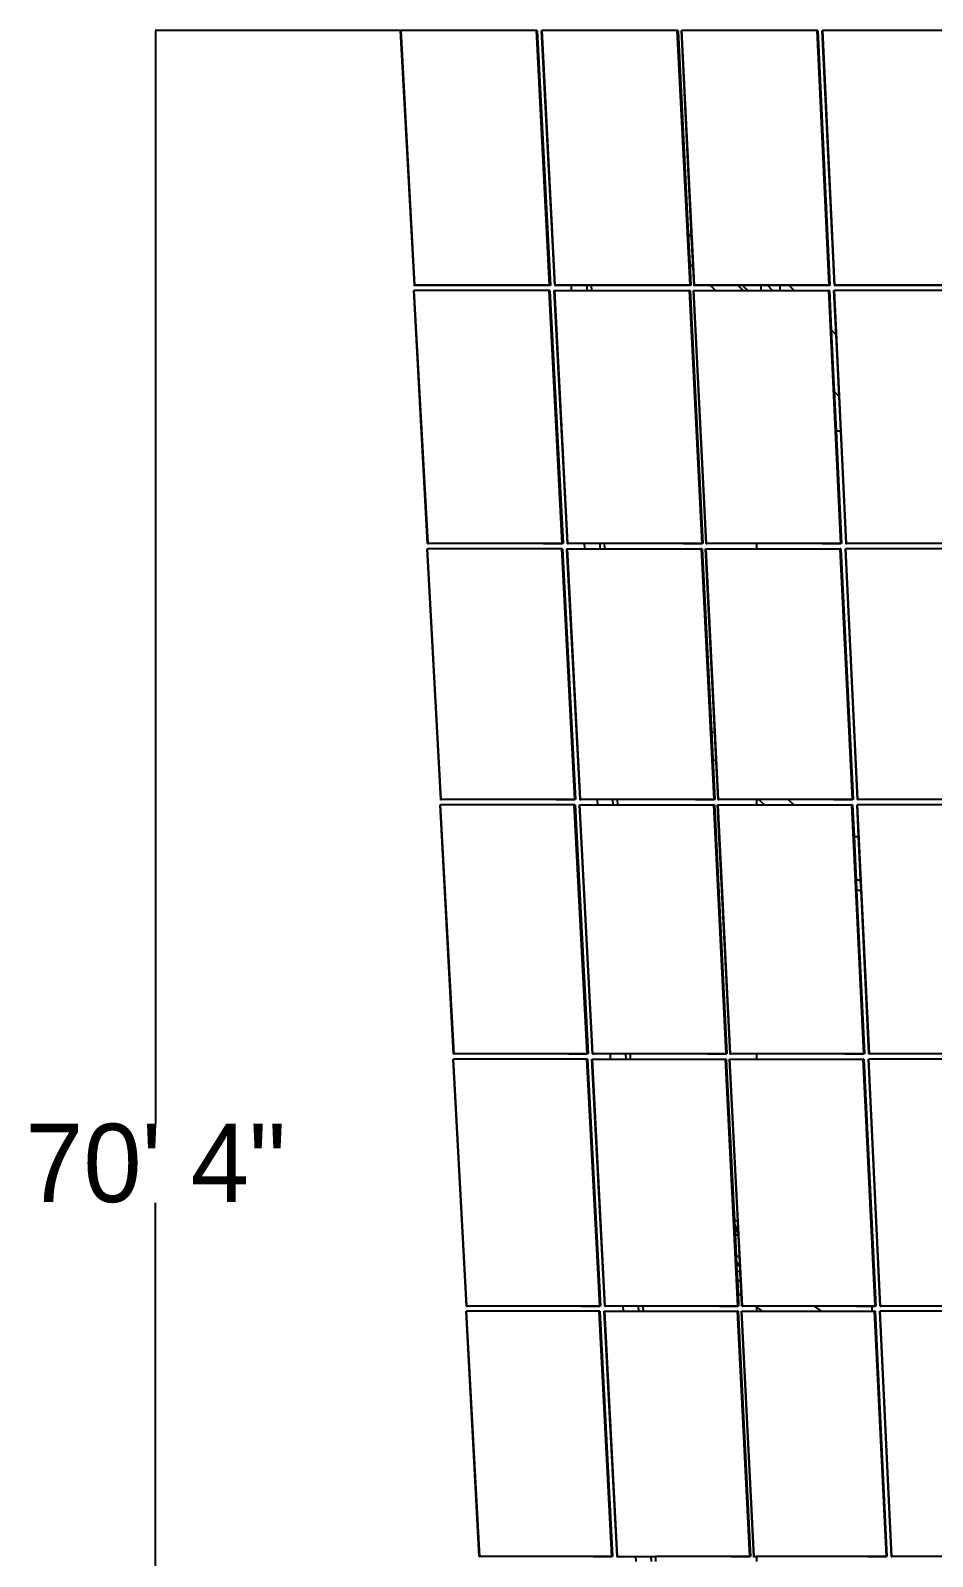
# Model space of a CAD drawing. Header units: inches. Extents: x -1856 to 1878, y -1863 to 1709.
# Drawn here: x -1856 to -1441, y 1008 to 1709 of the extents above; entities that cross this region are included whole.
import ezdxf

# ---------------------------------------------------------------- set-up
doc = ezdxf.new("R2010")
doc.units = ezdxf.units.IN
doc.header["$MEASUREMENT"] = 0
doc.dimstyles.get("Standard").update_dxf_attribs({"dimtxt": 36, "dimasz": 0.18, "dimexe": 0.18, "dimexo": 0.0625, "dimgap": 0.09, "dimtad": 0, "dimtih": 1, "dimtoh": 1, "dimdec": 4, "dimzin": 0, "dimdsep": 46, "dimtxsty": 'Standard', "dimcen": 0.09, "dimclrd": 1, "dimclre": 1, "dimclrt": 1, "dimadec": 0, "dimazin": 0, "dimtfac": 1, "dimtdec": 4, "dimtofl": 0, "dimtmove": 0, "dimatfit": 3, "dimfxl": 1, "dimtolj": 1, "dimtzin": 0, "dimarcsym": 0})

# ---------------------------------------------------------------- blocks, each defined once
blk = doc.blocks.new('*D7')
at = {"color": 1, "lineweight": -2, "transparency": 16777216}
for p, q in [((-1685.46, 1709), (-1798.18, 1709)), ((-1798, 1708.82), (-1798, 1206.4)), ((-1798, 667.81), (-1798, 1170.22)), ((-1632.29, 667.63), (-1798.18, 667.63))]:
    blk.add_line(p, q, dxfattribs=at)
at = {"color": 1, "transparency": 16777216}
for points in [[(-1798.03, 1708.82), (-1797.97, 1708.82), (-1798, 1709)], [(-1798.03, 667.81), (-1797.97, 667.81), (-1798, 667.63)]]:
    blk.add_solid(points, dxfattribs=at)
at = {"layer": 'Defpoints', "color": 0, "transparency": 16777216}
for p in [(-1685.4, 1709), (-1798, 667.63), (-1632.23, 667.63)]:
    blk.add_point(p, dxfattribs=at)
at = {"color": 1, "transparency": 16777216, "insert": (-1798, 1188.31), "char_height": 36, "attachment_point": 5}
blk.add_mtext('\\A1;70\' 4"', dxfattribs=at)

msp = doc.modelspace()

# ---------------------------------------------------------------- linework, layer by layer
for p, q in [((-1685.39632, 1708.9958), (-1685.20534, 1708.9947)), ((-1679.05705, 1591.95101), (-1685.39632, 1708.9958)), ((-1685.20534, 1708.9947), (-1685.11479, 1708.9958)), ((-1678.86678, 1591.94991), (-1685.20534, 1708.9947)), ((-1623.0153, 1708.99475), (-1685.11479, 1708.9958)), ((-1616.91066, 1591.94995), (-1623.0153, 1708.99475)), ((-1622.67881, 1708.86991), (-1623.0153, 1708.99475)), ((-1622.67881, 1708.86991), (-1616.5767, 1591.84976)), ((-1620.60494, 1708.99475), (-1620.41396, 1708.99364)), ((-1614.50937, 1591.94995), (-1620.60494, 1708.99475)), ((-1620.41396, 1708.99364), (-1620.32342, 1708.99475)), ((-1614.31911, 1591.94886), (-1620.41396, 1708.99364)), ((-1558.22392, 1708.99369), (-1620.32342, 1708.99475)), ((-1552.36299, 1591.9489), (-1558.22392, 1708.99369)), ((-1557.90087, 1708.86885), (-1558.22392, 1708.99369)), ((-1557.90087, 1708.86885), (-1553.23992, 1615.76935)), ((-1556.36977, 1708.99222), (-1556.17879, 1708.99112)), ((-1551.62313, 1614.08747), (-1556.36977, 1708.99222)), ((-1556.17879, 1708.99112), (-1556.08824, 1708.99222)), ((-1550.32554, 1591.94635), (-1556.17879, 1708.99112)), ((-1493.98876, 1708.99116), (-1556.08824, 1708.99222)), ((-1488.36943, 1591.94639), (-1493.98876, 1708.99116)), ((-1493.67902, 1708.86632), (-1493.98876, 1708.99116)), ((-1493.67902, 1708.86632), (-1488.06202, 1591.8462)), ((-1491.5784, 1708.99116), (-1491.38742, 1708.99006)), ((-1485.96814, 1591.94639), (-1491.5784, 1708.99116)), ((-1491.38742, 1708.99006), (-1491.29688, 1708.99116)), ((-1485.77788, 1591.9453), (-1491.38742, 1708.99006)), ((-1429.1974, 1708.9901), (-1491.29688, 1708.99116)), ((-1551.62313, 1614.08747), (-1553.23992, 1615.76935)), ((-1553.23992, 1615.76935), (-1552.53723, 1601.73338)), ((-1550.9219, 1600.06687), (-1551.62313, 1614.08747)), ((-1550.9219, 1600.06687), (-1552.53723, 1601.73338)), ((-1552.53723, 1601.73338), (-1552.04236, 1591.84871)), ((-1550.5158, 1591.94744), (-1550.9219, 1600.06687)), ((-1679.35909, 1591.94991), (-1679.42772, 1591.94991)), ((-1679.05705, 1591.95101), (-1679.14725, 1591.94991)), ((-1679.05705, 1591.95101), (-1678.71025, 1591.85081)), ((-1678.86678, 1591.94991), (-1679.05705, 1591.95101)), ((-1678.77658, 1591.95101), (-1678.86678, 1591.94991)), ((-1616.91066, 1591.94995), (-1678.77658, 1591.95101)), ((-1625.54364, 1591.94995), (-1616.91058, 1591.94849)), ((-1616.5767, 1591.84976), (-1616.91066, 1591.94995)), ((-1616.91058, 1591.94849), (-1616.91066, 1591.94995)), ((-1614.81141, 1591.94886), (-1614.88004, 1591.94886)), ((-1614.50937, 1591.94995), (-1614.59957, 1591.94886)), ((-1614.50937, 1591.94995), (-1614.17591, 1591.84976)), ((-1614.31911, 1591.94886), (-1614.50937, 1591.94995)), ((-1614.2289, 1591.94995), (-1614.31911, 1591.94886)), ((-1552.36299, 1591.9489), (-1614.2289, 1591.94995)), ((-1560.99597, 1591.9489), (-1552.36291, 1591.94743)), ((-1552.04236, 1591.84871), (-1552.36299, 1591.9489)), ((-1552.36291, 1591.94743), (-1552.36299, 1591.9489)), ((-1550.81785, 1591.94635), (-1550.88648, 1591.94635)), ((-1550.5158, 1591.94744), (-1550.60601, 1591.94635)), ((-1550.5158, 1591.94744), (-1550.19556, 1591.84725)), ((-1550.32554, 1591.94635), (-1550.5158, 1591.94744)), ((-1550.23534, 1591.94744), (-1550.32554, 1591.94635)), ((-1488.36943, 1591.94639), (-1550.23534, 1591.94744)), ((-1497.00241, 1591.94639), (-1488.36936, 1591.94493)), ((-1488.06202, 1591.8462), (-1488.36943, 1591.94639)), ((-1488.36936, 1591.94493), (-1488.36943, 1591.94639)), ((-1486.27018, 1591.9453), (-1486.33881, 1591.9453)), ((-1485.96814, 1591.94639), (-1486.05835, 1591.9453)), ((-1485.96814, 1591.94639), (-1485.66122, 1591.8462)), ((-1485.77788, 1591.9453), (-1485.96814, 1591.94639)), ((-1485.68767, 1591.94639), (-1485.77788, 1591.9453)), ((-1423.82177, 1591.94534), (-1485.68767, 1591.94639)), ((-1679.29311, 1589.46517), (-1679.10286, 1589.46408)), ((-1673.00097, 1473.31614), (-1679.29311, 1589.46517)), ((-1679.10286, 1589.46408), (-1679.01267, 1589.46517)), ((-1672.81143, 1473.31506), (-1679.10286, 1589.46408)), ((-1617.15171, 1589.46412), (-1679.01267, 1589.46517)), ((-1616.5767, 1591.84976), (-1678.71025, 1591.85081)), ((-1611.0924, 1473.3151), (-1617.15171, 1589.46412)), ((-1616.81772, 1589.36445), (-1617.15171, 1589.46412)), ((-1616.81772, 1589.36445), (-1610.76092, 1473.2397)), ((-1614.75061, 1589.46412), (-1614.56036, 1589.46302)), ((-1608.7003, 1473.3151), (-1614.75061, 1589.46412)), ((-1614.56036, 1589.46302), (-1614.47016, 1589.46412)), ((-1608.51076, 1473.31402), (-1614.56036, 1589.46302)), ((-1614.47016, 1589.46412), (-1606.79841, 1589.46398)), ((-1606.9195, 1591.84964), (-1614.17591, 1591.84976)), ((-1606.79841, 1589.46398), (-1606.9195, 1591.84964)), ((-1599.72491, 1591.84952), (-1606.9195, 1591.84964)), ((-1606.79841, 1589.46398), (-1599.60436, 1589.46386)), ((-1599.60436, 1589.46386), (-1599.72491, 1591.84952)), ((-1597.76017, 1591.84948), (-1599.72491, 1591.84952)), ((-1599.60436, 1589.46386), (-1597.63981, 1589.46383)), ((-1597.76017, 1591.84948), (-1597.63981, 1589.46383)), ((-1552.04236, 1591.84871), (-1597.76017, 1591.84948)), ((-1597.63981, 1589.46383), (-1552.60921, 1589.46307)), ((-1546.79174, 1473.31406), (-1552.60921, 1589.46307)), ((-1552.28856, 1589.3634), (-1552.60921, 1589.46307)), ((-1552.28856, 1589.3634), (-1546.47348, 1473.23866)), ((-1550.76217, 1589.46161), (-1550.57193, 1589.46052)), ((-1544.95162, 1473.31261), (-1550.76217, 1589.46161)), ((-1550.57193, 1589.46052), (-1550.48173, 1589.46161)), ((-1544.76209, 1473.31153), (-1550.57193, 1589.46052)), ((-1550.48173, 1589.46161), (-1540.6422, 1589.46144)), ((-1542.95462, 1591.84713), (-1550.19556, 1591.84725)), ((-1540.6422, 1589.46144), (-1542.95462, 1591.84713)), ((-1530.24328, 1591.84692), (-1542.95462, 1591.84713)), ((-1540.6422, 1589.46144), (-1527.94991, 1589.46122)), ((-1527.94991, 1589.46122), (-1530.24328, 1591.84692)), ((-1528.26046, 1591.84688), (-1530.24328, 1591.84692)), ((-1528.26046, 1591.84688), (-1525.87477, 1589.46119)), ((-1519.7624, 1591.84674), (-1528.26046, 1591.84688)), ((-1527.94991, 1589.46122), (-1525.87477, 1589.46119)), ((-1525.87477, 1589.46119), (-1519.7624, 1589.46108)), ((-1519.7624, 1591.84674), (-1519.7624, 1589.46108)), ((-1516.68522, 1591.84669), (-1519.7624, 1591.84674)), ((-1519.7624, 1589.46108), (-1514.41217, 1589.46099)), ((-1514.41217, 1589.46099), (-1516.68522, 1591.84669)), ((-1510.87804, 1591.84659), (-1516.68522, 1591.84669)), ((-1514.41217, 1589.46099), (-1510.87804, 1589.46093)), ((-1510.87804, 1589.46093), (-1510.87804, 1591.84659)), ((-1506.77666, 1591.84652), (-1510.87804, 1591.84659)), ((-1510.87804, 1589.46093), (-1504.51846, 1589.46083)), ((-1504.51846, 1589.46083), (-1506.77666, 1591.84652)), ((-1488.06202, 1591.8462), (-1506.77666, 1591.84652)), ((-1504.51846, 1589.46083), (-1488.62078, 1589.46056)), ((-1483.04307, 1473.31157), (-1488.62078, 1589.46056)), ((-1488.31334, 1589.36089), (-1488.62078, 1589.46056)), ((-1488.31334, 1589.36089), (-1487.45251, 1571.43136)), ((-1486.21968, 1589.46056), (-1486.02944, 1589.45947)), ((-1485.24339, 1569.09751), (-1486.21968, 1589.46056)), ((-1486.02944, 1589.45947), (-1485.93924, 1589.46056)), ((-1480.46144, 1473.31048), (-1486.02944, 1589.45947)), ((-1424.07829, 1589.45951), (-1485.93924, 1589.46056)), ((-1423.52769, 1591.84515), (-1485.66122, 1591.8462)), ((-1485.24339, 1569.09751), (-1487.45251, 1571.43136)), ((-1487.45251, 1571.43136), (-1486.09163, 1543.08701)), ((-1483.88655, 1540.79736), (-1485.24339, 1569.09751)), ((-1483.88655, 1540.79736), (-1486.09163, 1543.08701)), ((-1486.09163, 1543.08701), (-1485.22108, 1524.95517)), ((-1483.127, 1524.95517), (-1483.88655, 1540.79736)), ((-1485.22108, 1524.95517), (-1483.127, 1524.95517)), ((-1485.22108, 1524.95517), (-1482.73793, 1473.23617)), ((-1480.65097, 1473.31157), (-1483.127, 1524.95517)), ((-1673.30185, 1473.31506), (-1673.37022, 1473.31506)), ((-1673.00097, 1473.31614), (-1673.09082, 1473.31506)), ((-1673.00097, 1473.31614), (-1672.65675, 1473.24074)), ((-1672.81143, 1473.31506), (-1673.00097, 1473.31614)), ((-1672.72157, 1473.31614), (-1672.81143, 1473.31506)), ((-1611.0924, 1473.3151), (-1672.72157, 1473.31614)), ((-1610.76092, 1473.2397), (-1672.65675, 1473.24074)), ((-1619.69235, 1473.31509), (-1611.09232, 1473.31364)), ((-1610.76092, 1473.2397), (-1611.0924, 1473.3151)), ((-1611.09232, 1473.31364), (-1611.0924, 1473.3151)), ((-1609.00119, 1473.31402), (-1609.06955, 1473.31402)), ((-1608.7003, 1473.3151), (-1608.79016, 1473.31402)), ((-1608.7003, 1473.3151), (-1608.36931, 1473.2397)), ((-1608.51076, 1473.31402), (-1608.7003, 1473.3151)), ((-1608.42091, 1473.3151), (-1608.51076, 1473.31402)), ((-1546.79174, 1473.31406), (-1608.42091, 1473.3151)), ((-1600.89912, 1473.23958), (-1608.36931, 1473.2397)), ((-1600.77774, 1470.84811), (-1600.89912, 1473.23958)), ((-1593.73149, 1473.23945), (-1600.89912, 1473.23958)), ((-1593.61064, 1470.84799), (-1593.73149, 1473.23945)), ((-1591.77591, 1473.23942), (-1593.73149, 1473.23945)), ((-1591.77591, 1473.23942), (-1591.65525, 1470.84796)), ((-1546.47348, 1473.23866), (-1591.77591, 1473.23942)), ((-1555.39168, 1473.31405), (-1546.79166, 1473.3126)), ((-1546.47348, 1473.23866), (-1546.79174, 1473.31406)), ((-1546.79166, 1473.3126), (-1546.79174, 1473.31406)), ((-1545.25251, 1473.31153), (-1545.32088, 1473.31153)), ((-1544.95162, 1473.31261), (-1545.04149, 1473.31153)), ((-1544.95162, 1473.31261), (-1544.63375, 1473.23721)), ((-1544.76209, 1473.31153), (-1544.95162, 1473.31261)), ((-1544.67223, 1473.31261), (-1544.76209, 1473.31153)), ((-1483.04307, 1473.31157), (-1544.67223, 1473.31261)), ((-1521.81045, 1473.23683), (-1544.63375, 1473.23721)), ((-1521.81045, 1473.23683), (-1521.81045, 1470.84537)), ((-1482.73793, 1473.23617), (-1521.81045, 1473.23683)), ((-1491.64301, 1473.31156), (-1483.043, 1473.31011)), ((-1482.73793, 1473.23617), (-1483.04307, 1473.31157)), ((-1483.043, 1473.31011), (-1483.04307, 1473.31157)), ((-1480.95186, 1473.31048), (-1481.02022, 1473.31048)), ((-1480.65097, 1473.31157), (-1480.74083, 1473.31048)), ((-1480.65097, 1473.31157), (-1480.34632, 1473.23617)), ((-1480.46144, 1473.31048), (-1480.65097, 1473.31157)), ((-1480.37157, 1473.31157), (-1480.46144, 1473.31048)), ((-1418.74242, 1473.31052), (-1480.37157, 1473.31157)), ((-1418.45051, 1473.23513), (-1480.34632, 1473.23617)), ((-1673.23661, 1470.8493), (-1673.04709, 1470.84821)), ((-1666.99106, 1355.5858), (-1673.23661, 1470.8493)), ((-1673.04709, 1470.84821), (-1672.95724, 1470.8493)), ((-1666.80225, 1355.58472), (-1673.04709, 1470.84821)), ((-1611.33299, 1470.84825), (-1672.95724, 1470.8493)), ((-1605.3185, 1355.58477), (-1611.33299, 1470.84825)), ((-1611.00148, 1470.77337), (-1611.33299, 1470.84825)), ((-1611.00148, 1470.77337), (-1604.98946, 1355.53378)), ((-1608.94108, 1470.84825), (-1608.75156, 1470.84717)), ((-1602.93552, 1355.58477), (-1608.94108, 1470.84825)), ((-1608.75156, 1470.84717), (-1608.66171, 1470.84825)), ((-1602.74671, 1355.58369), (-1608.75156, 1470.84717)), ((-1608.66171, 1470.84825), (-1600.77774, 1470.84811)), ((-1600.77774, 1470.84811), (-1593.61064, 1470.84799)), ((-1593.61064, 1470.84799), (-1591.65525, 1470.84796)), ((-1591.65525, 1470.84796), (-1547.03746, 1470.84721)), ((-1541.26296, 1355.58373), (-1547.03746, 1470.84721)), ((-1546.71918, 1470.77232), (-1547.03746, 1470.84721)), ((-1546.71918, 1470.77232), (-1542.53399, 1387.21553)), ((-1545.1975, 1470.84576), (-1545.00798, 1470.84468)), ((-1540.94107, 1385.78301), (-1545.1975, 1470.84576)), ((-1545.00798, 1470.84468), (-1544.91812, 1470.84576)), ((-1539.24106, 1355.58122), (-1545.00798, 1470.84468)), ((-1544.91812, 1470.84576), (-1521.81045, 1470.84537)), ((-1521.81045, 1470.84537), (-1483.29388, 1470.84472)), ((-1477.75732, 1355.58126), (-1483.29388, 1470.84472)), ((-1482.98872, 1470.76984), (-1483.29388, 1470.84472)), ((-1482.98872, 1470.76984), (-1477.45443, 1355.53028)), ((-1480.90198, 1470.84472), (-1480.71246, 1470.84364)), ((-1475.37434, 1355.58126), (-1480.90198, 1470.84472)), ((-1480.71246, 1470.84364), (-1480.6226, 1470.84472)), ((-1475.18553, 1355.58018), (-1480.71246, 1470.84364)), ((-1418.99837, 1470.84368), (-1480.6226, 1470.84472)), ((-1540.94107, 1385.78301), (-1542.53399, 1387.21553)), ((-1542.53399, 1387.21553), (-1541.88585, 1374.27571)), ((-1540.29428, 1372.85714), (-1540.94107, 1385.78301)), ((-1540.29428, 1372.85714), (-1541.88585, 1374.27571)), ((-1541.88585, 1374.27571), (-1540.94706, 1355.53275)), ((-1539.42987, 1355.58229), (-1540.29428, 1372.85714)), ((-1667.2908, 1355.58472), (-1667.3589, 1355.58472)), ((-1666.99106, 1355.5858), (-1667.08058, 1355.58472)), ((-1666.99106, 1355.5858), (-1666.64938, 1355.53482)), ((-1666.80225, 1355.58472), (-1666.99106, 1355.5858)), ((-1666.71273, 1355.5858), (-1666.80225, 1355.58472)), ((-1605.3185, 1355.58477), (-1666.71273, 1355.5858)), ((-1604.98946, 1355.53378), (-1666.64938, 1355.53482)), ((-1613.88566, 1355.58476), (-1605.31843, 1355.58332)), ((-1604.98946, 1355.53378), (-1605.3185, 1355.58477)), ((-1605.31843, 1355.58332), (-1605.3185, 1355.58477)), ((-1603.23526, 1355.58369), (-1603.30336, 1355.58369)), ((-1602.93552, 1355.58477), (-1603.02504, 1355.58369)), ((-1602.93552, 1355.58477), (-1602.60697, 1355.53378)), ((-1602.74671, 1355.58369), (-1602.93552, 1355.58477)), ((-1602.65719, 1355.58477), (-1602.74671, 1355.58369)), ((-1541.26296, 1355.58373), (-1602.65719, 1355.58477)), ((-1594.92464, 1355.53366), (-1602.60697, 1355.53378)), ((-1594.80289, 1353.1351), (-1594.92464, 1355.53366)), ((-1587.78375, 1355.53354), (-1594.92464, 1355.53366)), ((-1587.66255, 1353.13498), (-1587.78375, 1355.53354)), ((-1585.83726, 1355.5335), (-1587.78375, 1355.53354)), ((-1585.83726, 1355.5335), (-1585.71624, 1353.13495)), ((-1540.94706, 1355.53275), (-1585.83726, 1355.5335)), ((-1549.83013, 1355.58372), (-1541.26289, 1355.58228)), ((-1540.94706, 1355.53275), (-1541.26296, 1355.58373)), ((-1541.26289, 1355.58228), (-1541.26296, 1355.58373)), ((-1539.72961, 1355.58122), (-1539.79771, 1355.58122)), ((-1539.42987, 1355.58229), (-1539.51939, 1355.58122)), ((-1539.42987, 1355.58229), (-1539.11433, 1355.53131)), ((-1539.24106, 1355.58122), (-1539.42987, 1355.58229)), ((-1539.15154, 1355.58229), (-1539.24106, 1355.58122)), ((-1477.75732, 1355.58126), (-1539.15154, 1355.58229)), ((-1521.81045, 1355.53102), (-1539.11433, 1355.53131)), ((-1521.81045, 1355.53102), (-1521.81045, 1353.13247)), ((-1520.85501, 1355.53101), (-1521.81045, 1355.53102)), ((-1518.16387, 1353.13241), (-1520.85501, 1355.53101)), ((-1507.30167, 1355.53078), (-1520.85501, 1355.53101)), ((-1504.63452, 1353.13218), (-1507.30167, 1355.53078)), ((-1477.45443, 1355.53028), (-1507.30167, 1355.53078)), ((-1486.32448, 1355.58125), (-1477.75725, 1355.57981)), ((-1477.45443, 1355.53028), (-1477.75732, 1355.58126)), ((-1477.75725, 1355.57981), (-1477.75732, 1355.58126)), ((-1475.67408, 1355.58018), (-1475.74219, 1355.58018)), ((-1475.37434, 1355.58126), (-1475.46386, 1355.58018)), ((-1475.37434, 1355.58126), (-1475.07193, 1355.53028)), ((-1475.18553, 1355.58018), (-1475.37434, 1355.58126)), ((-1475.09601, 1355.58126), (-1475.18553, 1355.58018)), ((-1413.70179, 1355.58022), (-1475.09601, 1355.58126)), ((-1413.41203, 1355.52924), (-1475.07193, 1355.53028)), ((-1667.22621, 1353.13628), (-1667.03741, 1353.1352)), ((-1661.02672, 1238.74824), (-1667.22621, 1353.13628)), ((-1667.03741, 1353.1352), (-1666.9479, 1353.13628)), ((-1660.83863, 1238.74717), (-1667.03741, 1353.1352)), ((-1605.55856, 1353.13524), (-1666.9479, 1353.13628)), ((-1599.58838, 1238.74721), (-1605.55856, 1353.13524)), ((-1605.2295, 1353.08477), (-1605.55856, 1353.13524)), ((-1605.2295, 1353.08477), (-1599.26176, 1238.72028)), ((-1603.17576, 1353.13524), (-1602.98697, 1353.13417)), ((-1597.21445, 1238.74721), (-1603.17576, 1353.13524)), ((-1602.98697, 1353.13417), (-1602.89746, 1353.13524)), ((-1597.02636, 1238.74614), (-1602.98697, 1353.13417)), ((-1602.89746, 1353.13524), (-1594.80289, 1353.1351)), ((-1594.80289, 1353.1351), (-1587.66255, 1353.13498)), ((-1587.66255, 1353.13498), (-1585.71624, 1353.13495)), ((-1585.71624, 1353.13495), (-1541.50812, 1353.13421)), ((-1535.77611, 1238.74618), (-1541.50812, 1353.13421)), ((-1541.19219, 1353.08373), (-1541.50812, 1353.13421)), ((-1541.19219, 1353.08373), (-1535.46253, 1238.71925)), ((-1539.67517, 1353.13277), (-1539.48637, 1353.1317)), ((-1533.94998, 1238.74476), (-1539.67517, 1353.13277)), ((-1539.48637, 1353.1317), (-1539.39686, 1353.13277)), ((-1533.76189, 1238.74369), (-1539.48637, 1353.1317)), ((-1539.39686, 1353.13277), (-1521.81045, 1353.13247)), ((-1521.81045, 1353.13247), (-1518.16387, 1353.13241)), ((-1518.16387, 1353.13241), (-1504.63452, 1353.13218)), ((-1504.63452, 1353.13218), (-1478.00753, 1353.13174)), ((-1472.51165, 1238.74373), (-1478.00753, 1353.13174)), ((-1477.70461, 1353.08126), (-1478.00753, 1353.13174)), ((-1477.70461, 1353.08126), (-1477.00489, 1338.51474)), ((-1475.62474, 1353.13174), (-1475.43595, 1353.13066)), ((-1474.92358, 1338.51474), (-1475.62474, 1353.13174)), ((-1475.43595, 1353.13066), (-1475.34643, 1353.13174)), ((-1469.94963, 1238.74266), (-1475.43595, 1353.13066)), ((-1413.95711, 1353.1307), (-1475.34643, 1353.13174)), ((-1477.00489, 1338.51474), (-1474.92358, 1338.51474)), ((-1477.00489, 1338.51474), (-1476.53148, 1328.65952)), ((-1474.15542, 1322.5009), (-1474.92358, 1338.51474)), ((-1476.51345, 1328.61598), (-1476.53148, 1328.65952)), ((-1476.53148, 1328.65952), (-1476.51847, 1328.38857)), ((-1476.51847, 1328.38857), (-1476.51345, 1328.40069)), ((-1476.51847, 1328.38857), (-1476.04355, 1318.50193)), ((-1476.49928, 1328.50833), (-1476.51345, 1328.61598)), ((-1476.51345, 1328.40069), (-1476.49928, 1328.50833)), ((-1474.15542, 1318.50193), (-1476.04355, 1318.50193)), ((-1476.04355, 1318.50193), (-1475.82217, 1313.89329)), ((-1474.15542, 1322.5009), (-1474.15542, 1318.50193)), ((-1473.955, 1318.32267), (-1474.15542, 1322.5009)), ((-1473.955, 1318.32267), (-1474.15542, 1318.50193)), ((-1475.82217, 1313.89329), (-1473.74253, 1313.89329)), ((-1475.82217, 1313.89329), (-1472.21098, 1238.7168)), ((-1473.74253, 1313.89329), (-1473.955, 1318.32267)), ((-1470.13772, 1238.74373), (-1473.74253, 1313.89329)), ((-1661.32532, 1238.74717), (-1661.39317, 1238.74717)), ((-1661.26153, 1236.31872), (-1661.07344, 1236.31765)), ((-1655.1076, 1122.79618), (-1661.26153, 1236.31872)), ((-1661.02672, 1238.74824), (-1661.1159, 1238.74717)), ((-1661.07344, 1236.31765), (-1660.98428, 1236.31872)), ((-1654.92021, 1122.79512), (-1661.07344, 1236.31765)), ((-1661.02672, 1238.74824), (-1660.68756, 1238.72131)), ((-1660.83863, 1238.74717), (-1661.02672, 1238.74824)), ((-1599.82806, 1236.31769), (-1660.98428, 1236.31872)), ((-1660.74945, 1238.74824), (-1660.83863, 1238.74717)), ((-1599.58838, 1238.74721), (-1660.74945, 1238.74824)), ((-1599.26176, 1238.72028), (-1660.68756, 1238.72131)), ((-1608.12301, 1238.7472), (-1599.58831, 1238.74577)), ((-1593.9017, 1122.79516), (-1599.82806, 1236.31769)), ((-1599.50141, 1236.29126), (-1599.82806, 1236.31769)), ((-1599.26176, 1238.72028), (-1599.58838, 1238.74721)), ((-1599.58831, 1238.74577), (-1599.58838, 1238.74721)), ((-1599.50141, 1236.29126), (-1593.57747, 1122.79192)), ((-1597.51305, 1238.74614), (-1597.5809, 1238.74614)), ((-1597.45431, 1236.31769), (-1597.26623, 1236.31662)), ((-1591.53675, 1122.79516), (-1597.45431, 1236.31769)), ((-1597.21445, 1238.74721), (-1597.30363, 1238.74614)), ((-1597.26623, 1236.31662), (-1597.17706, 1236.31769)), ((-1591.34936, 1122.7941), (-1597.26623, 1236.31662)), ((-1597.21445, 1238.74721), (-1596.88832, 1238.72028)), ((-1597.02636, 1238.74614), (-1597.21445, 1238.74721)), ((-1597.17706, 1236.31769), (-1588.87349, 1236.31755)), ((-1596.93718, 1238.74721), (-1597.02636, 1238.74614)), ((-1535.77611, 1238.74618), (-1596.93718, 1238.74721)), ((-1588.99545, 1238.72015), (-1596.88832, 1238.72028)), ((-1588.87349, 1236.31755), (-1588.99545, 1238.72015)), ((-1581.8811, 1238.72003), (-1588.99545, 1238.72015)), ((-1588.87349, 1236.31755), (-1581.7597, 1236.31743)), ((-1581.7597, 1236.31743), (-1581.8811, 1238.72003)), ((-1579.94364, 1238.72), (-1581.8811, 1238.72003)), ((-1581.7597, 1236.31743), (-1579.82242, 1236.3174)), ((-1579.94364, 1238.72), (-1579.82242, 1236.3174)), ((-1535.46253, 1238.71925), (-1579.94364, 1238.72)), ((-1579.82242, 1236.3174), (-1536.02085, 1236.31666)), ((-1544.31074, 1238.74618), (-1535.77604, 1238.74475)), ((-1530.33085, 1122.79414), (-1536.02085, 1236.31666)), ((-1535.70723, 1236.29023), (-1536.02085, 1236.31666)), ((-1535.46253, 1238.71925), (-1535.77611, 1238.74618)), ((-1535.77604, 1238.74475), (-1535.77611, 1238.74618)), ((-1535.70723, 1236.29023), (-1531.98001, 1161.91232)), ((-1534.24858, 1238.74369), (-1534.31643, 1238.74369)), ((-1534.19485, 1236.31524), (-1534.00678, 1236.31417)), ((-1530.47005, 1161.91232), (-1534.19485, 1236.31524)), ((-1533.94998, 1238.74476), (-1534.03916, 1238.74369)), ((-1534.00678, 1236.31417), (-1533.9176, 1236.31524)), ((-1528.32425, 1122.79167), (-1534.00678, 1236.31417)), ((-1533.94998, 1238.74476), (-1533.63676, 1238.71783)), ((-1533.76189, 1238.74369), (-1533.94998, 1238.74476)), ((-1533.9176, 1236.31524), (-1521.81045, 1236.31503)), ((-1533.67271, 1238.74476), (-1533.76189, 1238.74369)), ((-1472.51165, 1238.74373), (-1533.67271, 1238.74476)), ((-1521.81045, 1238.71763), (-1533.63676, 1238.71783)), ((-1521.81045, 1238.71763), (-1521.81045, 1236.31503)), ((-1472.21098, 1238.7168), (-1521.81045, 1238.71763)), ((-1521.81045, 1236.31503), (-1472.76139, 1236.31421)), ((-1481.04627, 1238.74372), (-1472.51158, 1238.74229)), ((-1467.30574, 1122.79171), (-1472.76139, 1236.31421)), ((-1472.4607, 1236.28778), (-1472.76139, 1236.31421)), ((-1472.21098, 1238.7168), (-1472.51165, 1238.74373)), ((-1472.51158, 1238.74229), (-1472.51165, 1238.74373)), ((-1472.4607, 1236.28778), (-1467.00726, 1122.78847)), ((-1470.43632, 1238.74266), (-1470.50417, 1238.74266)), ((-1470.38765, 1236.31421), (-1470.19958, 1236.31314)), ((-1464.94079, 1122.79171), (-1470.38765, 1236.31421)), ((-1470.13772, 1238.74373), (-1470.2269, 1238.74266)), ((-1470.19958, 1236.31314), (-1470.1104, 1236.31421)), ((-1464.75341, 1122.79065), (-1470.19958, 1236.31314)), ((-1470.13772, 1238.74373), (-1469.83753, 1238.7168)), ((-1469.94963, 1238.74266), (-1470.13772, 1238.74373)), ((-1408.9542, 1236.31318), (-1470.1104, 1236.31421)), ((-1469.86045, 1238.74373), (-1469.94963, 1238.74266)), ((-1408.69939, 1238.7427), (-1469.86045, 1238.74373)), ((-1408.41175, 1238.71577), (-1469.83753, 1238.7168)), ((-1530.47005, 1161.91232), (-1531.98001, 1161.91232)), ((-1531.98001, 1161.91232), (-1531.84619, 1159.242)), ((-1531.84619, 1159.242), (-1530.33637, 1159.242)), ((-1531.84619, 1159.242), (-1531.7877, 1158.07465)), ((-1531.7877, 1158.07465), (-1531.26708, 1158.59526)), ((-1531.7877, 1158.07465), (-1531.7661, 1157.64378)), ((-1531.7661, 1157.64378), (-1531.55457, 1157.55616)), ((-1531.7661, 1157.64378), (-1531.76053, 1157.53263)), ((-1531.76053, 1157.53263), (-1531.71941, 1157.54967)), ((-1531.76053, 1157.53263), (-1531.72137, 1156.75115)), ((-1531.71941, 1157.54967), (-1531.61232, 1157.56376)), ((-1531.61232, 1157.56376), (-1531.55457, 1157.55616)), ((-1531.55457, 1157.55616), (-1531.50523, 1157.54967)), ((-1531.50523, 1157.54967), (-1531.49707, 1157.54629)), ((-1531.49707, 1157.54629), (-1531.26708, 1157.51601)), ((-1531.49707, 1157.54629), (-1531.40544, 1157.50833)), ((-1531.39258, 1157.49846), (-1531.40544, 1157.50833)), ((-1531.33163, 1157.47322), (-1531.39258, 1157.49846)), ((-1531.3311, 1157.45129), (-1531.39258, 1157.49846)), ((-1531.24291, 1157.40515), (-1531.33163, 1157.47322)), ((-1531.3311, 1157.45129), (-1531.3286, 1157.45026)), ((-1531.3286, 1157.45026), (-1531.31974, 1157.44258)), ((-1531.31974, 1157.44258), (-1531.25399, 1157.35688)), ((-1531.31974, 1157.44258), (-1531.24291, 1157.3845)), ((-1531.22984, 1158.56709), (-1531.26708, 1158.59526)), ((-1531.26708, 1158.59526), (-1531.23438, 1158.56256)), ((-1531.26708, 1158.59526), (-1531.26708, 1157.52179)), ((-1531.26708, 1157.51601), (-1530.98775, 1157.55278)), ((-1531.25399, 1157.35688), (-1531.21265, 1157.25709)), ((-1531.17484, 1157.31643), (-1531.24291, 1157.40515)), ((-1531.24291, 1157.3845), (-1531.17716, 1157.29882)), ((-1531.23438, 1158.56256), (-1531.22984, 1158.56709)), ((-1531.23438, 1158.56256), (-1530.50393, 1157.83211)), ((-1531.16452, 1157.30611), (-1531.23259, 1157.39483)), ((-1531.22984, 1158.56709), (-1530.46671, 1157.80396)), ((-1531.21265, 1157.25709), (-1531.19856, 1157.15)), ((-1531.19856, 1157.15), (-1531.21265, 1157.04291)), ((-1531.17716, 1157.29882), (-1531.13583, 1157.19903)), ((-1531.13205, 1157.21313), (-1531.17484, 1157.31643)), ((-1531.12173, 1157.20281), (-1531.16452, 1157.30611)), ((-1531.13583, 1157.19903), (-1531.12173, 1157.09194)), ((-1531.11746, 1157.10227), (-1531.13205, 1157.21313)), ((-1531.10714, 1157.09194), (-1531.12173, 1157.20281)), ((-1530.98775, 1157.55278), (-1530.72745, 1157.6606)), ((-1530.72745, 1157.6606), (-1530.50393, 1157.83211)), ((-1530.46671, 1157.80396), (-1530.50393, 1157.83211)), ((-1530.50393, 1157.83211), (-1530.47184, 1157.80002)), ((-1530.47184, 1157.80002), (-1530.46671, 1157.80396)), ((-1530.47184, 1157.80002), (-1530.25324, 1157.58142)), ((-1530.33637, 1159.242), (-1530.47005, 1161.91232)), ((-1530.46671, 1157.80396), (-1530.25371, 1157.59096)), ((-1530.25371, 1157.59096), (-1530.33637, 1159.242)), ((-1530.25324, 1157.58142), (-1530.25371, 1157.59096)), ((-1530.12153, 1154.95062), (-1530.25324, 1157.58142)), ((-1531.71941, 1156.75034), (-1531.72137, 1156.75115)), ((-1531.72137, 1156.75115), (-1531.72003, 1156.72439)), ((-1531.64256, 1156.6923), (-1531.72003, 1156.72439)), ((-1531.72003, 1156.72439), (-1531.69049, 1156.13488)), ((-1531.61232, 1156.73624), (-1531.71941, 1156.75034)), ((-1531.71923, 1156.7084), (-1531.64634, 1156.6782)), ((-1530.12153, 1154.95062), (-1531.69049, 1156.13488)), ((-1531.69049, 1156.13488), (-1531.15941, 1145.53696)), ((-1531.64634, 1156.6782), (-1531.53547, 1156.66361)), ((-1531.53547, 1156.6782), (-1531.64256, 1156.6923)), ((-1531.50523, 1156.75034), (-1531.61232, 1156.73624)), ((-1531.53547, 1156.6782), (-1531.53547, 1156.74636)), ((-1531.42839, 1156.6923), (-1531.53547, 1156.6782)), ((-1531.53547, 1156.66361), (-1531.42461, 1156.6782)), ((-1531.53547, 1156.67529), (-1531.53547, 1156.6782)), ((-1531.53547, 1156.66361), (-1531.53547, 1156.67529)), ((-1531.40544, 1156.79167), (-1531.50523, 1156.75034)), ((-1531.33163, 1156.73131), (-1531.42839, 1156.6923)), ((-1531.42461, 1156.6782), (-1531.32131, 1156.72099)), ((-1531.31974, 1156.85743), (-1531.40544, 1156.79167)), ((-1531.24291, 1156.79938), (-1531.33163, 1156.73131)), ((-1531.32131, 1156.72099), (-1531.23259, 1156.78906)), ((-1531.31159, 1156.86806), (-1531.31974, 1156.85743)), ((-1531.25399, 1156.94312), (-1531.31159, 1156.86806)), ((-1531.31159, 1156.86806), (-1531.24291, 1156.79938)), ((-1531.21265, 1157.04291), (-1531.25399, 1156.94312)), ((-1531.24291, 1156.79938), (-1531.17484, 1156.8881)), ((-1531.23259, 1156.78906), (-1531.16452, 1156.87778)), ((-1531.17484, 1156.8881), (-1531.13753, 1156.97818)), ((-1531.16452, 1156.87778), (-1531.12293, 1156.97818)), ((-1531.13753, 1156.97818), (-1531.13583, 1156.98486)), ((-1531.12173, 1157.09194), (-1531.13583, 1156.98486)), ((-1531.13583, 1156.98486), (-1531.13205, 1156.9914)), ((-1531.13205, 1156.9914), (-1531.11746, 1157.10227)), ((-1531.12293, 1156.97818), (-1531.12173, 1156.98108)), ((-1531.12173, 1156.98108), (-1531.10714, 1157.09194)), ((-1529.66396, 1145.81069), (-1530.12153, 1154.95062)), ((-1530.61287, 1145.54375), (-1531.15941, 1145.53696)), ((-1531.15941, 1145.53696), (-1530.99864, 1142.32875)), ((-1529.66396, 1145.81069), (-1530.61287, 1145.54375)), ((-1529.52462, 1143.0273), (-1529.66396, 1145.81069)), ((-1530.98775, 1142.32732), (-1530.99864, 1142.32875)), ((-1530.99864, 1142.32875), (-1530.96163, 1141.59029)), ((-1530.72745, 1142.2195), (-1530.98775, 1142.32732)), ((-1530.71965, 1141.83227), (-1530.96163, 1141.59029)), ((-1530.96163, 1141.59029), (-1530.95853, 1141.5284)), ((-1530.68243, 1141.8045), (-1530.95853, 1141.5284)), ((-1530.95853, 1141.5284), (-1530.81436, 1138.6514)), ((-1529.30555, 1138.6514), (-1530.81436, 1138.6514)), ((-1530.81436, 1138.6514), (-1530.60918, 1134.55691)), ((-1530.50349, 1142.04843), (-1530.72745, 1142.2195)), ((-1530.50349, 1142.04843), (-1530.71965, 1141.83227)), ((-1530.68243, 1141.8045), (-1530.71965, 1141.83227)), ((-1530.46671, 1142.02022), (-1530.68243, 1141.8045)), ((-1530.27166, 1141.49809), (-1530.68243, 1141.8045)), ((-1530.1122, 1142.43972), (-1530.50349, 1142.04843)), ((-1530.46671, 1142.02022), (-1530.50349, 1142.04843)), ((-1530.47104, 1141.97944), (-1530.48562, 1141.86868)), ((-1530.48562, 1141.86868), (-1530.48395, 1141.85599)), ((-1530.44527, 1142.04167), (-1530.47104, 1141.97944)), ((-1530.44527, 1142.04167), (-1530.46671, 1142.02022)), ((-1530.46576, 1141.74518), (-1530.42829, 1141.65472)), ((-1530.23068, 1142.25625), (-1530.44527, 1142.04167)), ((-1530.42829, 1142.08264), (-1530.44527, 1142.04167)), ((-1530.36029, 1142.17127), (-1530.42829, 1142.08264)), ((-1530.42829, 1141.65472), (-1530.36029, 1141.5661)), ((-1530.27166, 1142.23927), (-1530.36029, 1142.17127)), ((-1530.36029, 1141.5661), (-1530.27166, 1141.49809)), ((-1530.23068, 1142.25625), (-1530.27166, 1142.23927)), ((-1530.27166, 1141.49809), (-1530.16846, 1141.45534)), ((-1530.07499, 1142.41194), (-1530.23068, 1142.25625)), ((-1530.16846, 1142.28202), (-1530.23068, 1142.25625)), ((-1530.06747, 1142.29532), (-1530.16846, 1142.28202)), ((-1530.16846, 1141.45534), (-1530.0577, 1141.44076)), ((-1529.52462, 1143.0273), (-1530.1122, 1142.43972)), ((-1530.07499, 1142.41194), (-1530.1122, 1142.43972)), ((-1529.52152, 1142.96541), (-1530.07499, 1142.41194)), ((-1529.84374, 1142.23927), (-1530.07499, 1142.41194)), ((-1530.0577, 1141.44076), (-1529.94695, 1141.45534)), ((-1529.94695, 1142.28202), (-1529.9557, 1142.28318)), ((-1529.84374, 1142.23927), (-1529.94695, 1142.28202)), ((-1529.94695, 1141.45534), (-1529.84374, 1141.49809)), ((-1529.75511, 1142.17127), (-1529.84374, 1142.23927)), ((-1529.84374, 1141.49809), (-1529.75511, 1141.5661)), ((-1529.68711, 1142.08264), (-1529.75511, 1142.17127)), ((-1529.75511, 1141.5661), (-1529.68711, 1141.65472)), ((-1529.64436, 1141.97944), (-1529.68711, 1142.08264)), ((-1529.68711, 1141.65472), (-1529.64436, 1141.75793)), ((-1529.62978, 1141.86868), (-1529.64436, 1141.97944)), ((-1529.64436, 1141.75793), (-1529.62978, 1141.86868)), ((-1529.52152, 1142.96541), (-1529.52462, 1143.0273)), ((-1529.30555, 1138.6514), (-1529.52152, 1142.96541)), ((-1529.10057, 1134.55691), (-1529.30555, 1138.6514)), ((-1530.60918, 1134.55691), (-1529.10057, 1134.55691)), ((-1530.60918, 1134.55691), (-1530.31656, 1128.71764)), ((-1528.75041, 1127.56249), (-1529.10057, 1134.55691)), ((-1655.40506, 1122.79512), (-1655.47265, 1122.79512)), ((-1655.1076, 1122.79618), (-1655.19643, 1122.79512)), ((-1654.92021, 1122.79512), (-1655.1076, 1122.79618)), ((-1654.83137, 1122.79618), (-1654.92021, 1122.79512)), ((-1654.92021, 1122.79512), (-1654.77092, 1122.79294)), ((-1593.9017, 1122.79516), (-1654.83137, 1122.79618)), ((-1593.57747, 1122.79192), (-1654.77092, 1122.79294)), ((-1602.40403, 1122.79516), (-1593.90162, 1122.79374)), ((-1593.57747, 1122.79192), (-1593.9017, 1122.79516)), ((-1593.90162, 1122.79374), (-1593.9017, 1122.79516)), ((-1591.83422, 1122.7941), (-1591.90181, 1122.7941)), ((-1591.53675, 1122.79516), (-1591.62559, 1122.7941)), ((-1591.34936, 1122.7941), (-1591.53675, 1122.79516)), ((-1591.26052, 1122.79516), (-1591.34936, 1122.7941)), ((-1591.34936, 1122.7941), (-1591.213, 1122.79192)), ((-1530.33085, 1122.79414), (-1591.26052, 1122.79516)), ((-1583.11118, 1122.79179), (-1591.213, 1122.79192)), ((-1582.98896, 1120.38384), (-1583.11118, 1122.79179)), ((-1576.02319, 1122.79167), (-1583.11118, 1122.79179)), ((-1575.90151, 1120.38373), (-1576.02319, 1122.79167)), ((-1574.09467, 1122.79164), (-1576.02319, 1122.79167)), ((-1574.09467, 1122.79164), (-1573.97318, 1120.38369)), ((-1530.01956, 1122.7909), (-1574.09467, 1122.79164)), ((-1538.83319, 1122.79414), (-1530.33078, 1122.79272)), ((-1530.01956, 1122.7909), (-1530.33085, 1122.79414)), ((-1530.33078, 1122.79272), (-1530.33085, 1122.79414)), ((-1528.75041, 1127.56249), (-1530.31656, 1128.71764)), ((-1530.31656, 1128.71764), (-1530.01956, 1122.7909)), ((-1528.8091, 1122.79167), (-1528.87669, 1122.79167)), ((-1528.51163, 1122.79273), (-1528.75041, 1127.56249)), ((-1528.51163, 1122.79273), (-1528.60047, 1122.79167)), ((-1528.32425, 1122.79167), (-1528.51163, 1122.79273)), ((-1528.2354, 1122.79273), (-1528.32425, 1122.79167)), ((-1528.32425, 1122.79167), (-1528.2007, 1122.78949)), ((-1467.30574, 1122.79171), (-1528.2354, 1122.79273)), ((-1522.27903, 1122.78939), (-1528.2007, 1122.78949)), ((-1521.81045, 1122.44378), (-1522.27903, 1122.78939)), ((-1495.20675, 1122.78894), (-1522.27903, 1122.78939)), ((-1521.81045, 1122.44378), (-1521.81045, 1120.38144)), ((-1519.01427, 1120.3814), (-1521.81045, 1122.44378)), ((-1492.00005, 1120.38095), (-1495.20675, 1122.78894)), ((-1468.62951, 1122.7885), (-1495.20675, 1122.78894)), ((-1475.80807, 1122.7917), (-1467.30567, 1122.79029)), ((-1468.62951, 1120.38056), (-1468.62951, 1122.7885)), ((-1467.00726, 1122.78847), (-1468.62951, 1122.7885)), ((-1467.00726, 1122.78847), (-1467.30574, 1122.79171)), ((-1467.30567, 1122.79029), (-1467.30574, 1122.79171)), ((-1465.23826, 1122.79065), (-1465.30585, 1122.79065)), ((-1464.94079, 1122.79171), (-1465.02963, 1122.79065)), ((-1464.75341, 1122.79065), (-1464.94079, 1122.79171)), ((-1464.66457, 1122.79171), (-1464.75341, 1122.79065)), ((-1464.75341, 1122.79065), (-1464.6428, 1122.78847)), ((-1403.73491, 1122.79069), (-1464.66457, 1122.79171)), ((-1403.44936, 1122.78745), (-1464.6428, 1122.78847)), ((-1655.34198, 1120.38501), (-1655.15461, 1120.38395)), ((-1649.23309, 1007.7182), (-1655.34198, 1120.38501)), ((-1655.15461, 1120.38395), (-1655.06578, 1120.38501)), ((-1649.04645, 1007.71795), (-1655.15461, 1120.38395)), ((-1594.14091, 1120.38399), (-1655.06578, 1120.38501)), ((-1588.25788, 1007.71718), (-1594.14091, 1120.38399)), ((-1593.81666, 1120.38124), (-1594.14091, 1120.38399)), ((-1593.81666, 1120.38124), (-1587.93602, 1007.73727)), ((-1591.77615, 1120.38399), (-1591.58878, 1120.38293)), ((-1585.90184, 1007.71718), (-1591.77615, 1120.38399)), ((-1591.58878, 1120.38293), (-1591.49995, 1120.38399)), ((-1585.71521, 1007.71694), (-1591.58878, 1120.38293)), ((-1591.49995, 1120.38399), (-1582.98896, 1120.38384)), ((-1582.98896, 1120.38384), (-1575.90151, 1120.38373)), ((-1575.90151, 1120.38373), (-1573.97318, 1120.38369)), ((-1573.97318, 1120.38369), (-1530.57509, 1120.38297)), ((-1524.92664, 1007.71617), (-1530.57509, 1120.38297)), ((-1530.26377, 1120.38022), (-1530.57509, 1120.38297)), ((-1530.26377, 1120.38022), (-1524.61761, 1007.73626)), ((-1528.756, 1120.38156), (-1528.56864, 1120.3805)), ((-1523.11427, 1007.71477), (-1528.756, 1120.38156)), ((-1528.56864, 1120.3805), (-1528.4798, 1120.38156)), ((-1522.92763, 1007.71452), (-1528.56864, 1120.3805)), ((-1528.4798, 1120.38156), (-1521.81045, 1120.38144)), ((-1521.81045, 1120.38144), (-1519.01427, 1120.3814)), ((-1519.01427, 1120.3814), (-1492.00005, 1120.38095)), ((-1492.00005, 1120.38095), (-1468.62951, 1120.38056)), ((-1468.62951, 1120.38056), (-1467.55495, 1120.38054)), ((-1462.13907, 1007.71376), (-1467.55495, 1120.38054)), ((-1467.25645, 1120.37779), (-1467.55495, 1120.38054)), ((-1467.25645, 1120.37779), (-1461.84277, 1007.73385)), ((-1465.19019, 1120.38054), (-1465.00282, 1120.37948)), ((-1459.78304, 1007.71376), (-1465.19019, 1120.38054)), ((-1465.00282, 1120.37948), (-1464.91399, 1120.38054)), ((-1459.5964, 1007.71351), (-1465.00282, 1120.37948)), ((-1403.98914, 1120.37952), (-1464.91399, 1120.38054)), ((-1649.52943, 1007.71714), (-1649.59677, 1007.71714)), ((-1649.23309, 1007.7182), (-1649.32159, 1007.71714)), ((-1649.18954, 1007.71795), (-1649.23309, 1007.7182)), ((-1649.18954, 1007.71795), (-1649.04645, 1007.71795)), ((-1649.04645, 1007.71795), (-1648.97881, 1007.71795)), ((-1648.9579, 1007.7182), (-1648.97881, 1007.71795)), ((-1588.25788, 1007.71718), (-1648.9579, 1007.7182)), ((-1596.72817, 1007.71718), (-1588.2578, 1007.71577)), ((-1587.93602, 1007.73727), (-1588.25788, 1007.71718)), ((-1588.2578, 1007.71577), (-1588.25788, 1007.71718)), ((-1586.19819, 1007.71613), (-1586.26553, 1007.71613)), ((-1585.90184, 1007.71718), (-1585.99035, 1007.71613)), ((-1585.8583, 1007.71694), (-1585.90184, 1007.71718)), ((-1585.8583, 1007.71694), (-1585.71521, 1007.71694)), ((-1585.71521, 1007.71694), (-1585.64757, 1007.71694)), ((-1585.62666, 1007.71718), (-1585.64757, 1007.71694)), ((-1585.62666, 1007.71718), (-1577.27025, 1007.71702)), ((-1577.14975, 1005.34317), (-1577.27025, 1007.71702)), ((-1577.27025, 1007.71702), (-1570.2084, 1007.71688)), ((-1570.08845, 1005.34306), (-1570.2084, 1007.71688)), ((-1570.2084, 1007.71688), (-1568.28878, 1007.71684)), ((-1568.28878, 1007.71684), (-1568.16901, 1005.34302)), ((-1524.92664, 1007.71617), (-1568.28878, 1007.71684)), ((-1533.39693, 1007.71617), (-1524.92657, 1007.71476)), ((-1524.61761, 1007.73626), (-1524.92664, 1007.71617)), ((-1524.92657, 1007.71476), (-1524.92664, 1007.71617)), ((-1523.41062, 1007.71372), (-1523.47796, 1007.71372)), ((-1523.11427, 1007.71477), (-1523.20278, 1007.71372)), ((-1523.07073, 1007.71452), (-1523.11427, 1007.71477)), ((-1523.07073, 1007.71452), (-1522.92763, 1007.71452)), ((-1522.92763, 1007.71452), (-1522.86, 1007.71452)), ((-1522.83909, 1007.71477), (-1522.86, 1007.71452)), ((-1522.83909, 1007.71477), (-1521.81045, 1007.71474)), ((-1521.81045, 1007.71474), (-1521.81045, 1005.34088)), ((-1462.13907, 1007.71376), (-1521.81045, 1007.71474)), ((-1470.60936, 1007.71375), (-1462.139, 1007.71234)), ((-1461.84277, 1007.73385), (-1462.13907, 1007.71376)), ((-1462.139, 1007.71234), (-1462.13907, 1007.71376)), ((-1460.07939, 1007.7127), (-1460.14673, 1007.7127)), ((-1459.78304, 1007.71376), (-1459.87155, 1007.7127)), ((-1459.73949, 1007.71351), (-1459.78304, 1007.71376)), ((-1459.73949, 1007.71351), (-1459.5964, 1007.71351)), ((-1459.5964, 1007.71351), (-1459.52876, 1007.71351)), ((-1459.50785, 1007.71376), (-1459.52876, 1007.71351)), ((-1398.80784, 1007.71274), (-1459.50785, 1007.71376))]:
    msp.add_line(p, q)

# ---------------------------------------------------------------- dimensions: what is measured, and where the dimension line sits
dim = msp.add_linear_dim(base=(-1797.99873, 667.6285), p1=(-1685.39632, 1708.9958), p2=(-1632.23183, 667.6285), angle=90, text='70\' 4"', dimstyle='Standard')
dim.commit()
dim.dimension.update_dxf_attribs({"geometry": '*D7', "text_midpoint": (-1797.99873, 1188.31215)})

doc.saveas('drawing.dxf')
